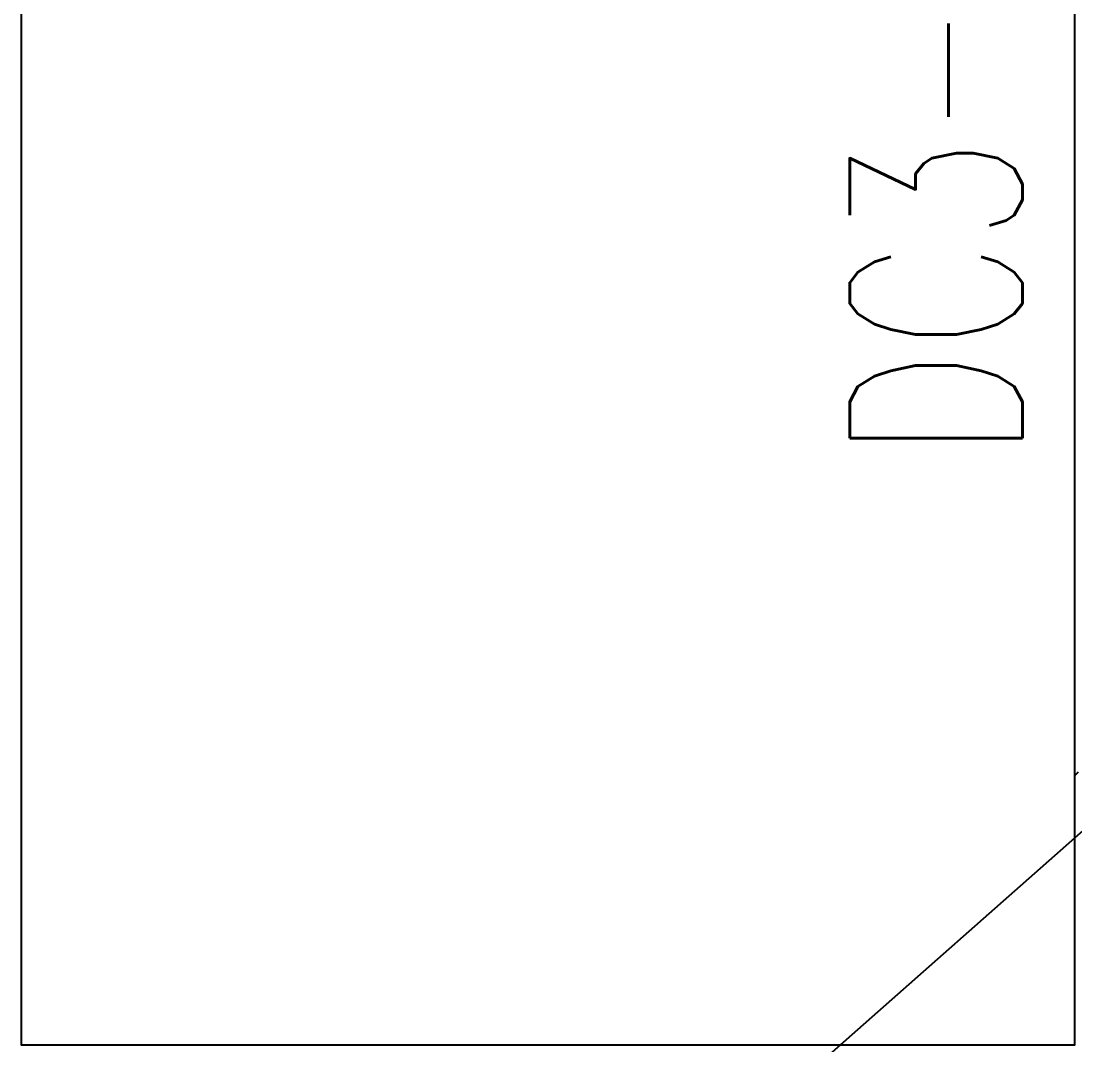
# Model space of a CAD drawing. Extents: x 225000 to 2157367, y 208400 to 840900.
# Drawn here: x 508636 to 509246, y 420202 to 420795 of the extents above; entities that cross this region are included whole.
import ezdxf
from ezdxf.enums import TextEntityAlignment as Align

# ---------------------------------------------------------------- set-up
doc = ezdxf.new("R2010")
doc.units = 0
doc.header["$LTSCALE"] = 10
for name, color, linetype in [('XFM2Q20-DC$0$EQUIP', 22, 'Continuous'), ('XFM2Q20-DC$0$M-EQ-TEXT', 3, 'Continuous'), ('XFM2Q20-DC$0$RACK-DC1-600X1200', 6, 'Continuous')]:
    doc.layers.add(name, color=color, linetype=linetype)
doc.styles.add('XFM2Q20-DC$0$XFL10-HVAC-EQ-L194205$0$M-TXT', font='simplex.shx', dxfattribs={"width": 0.8, "bigfont": 'chineset.shx'})

# ---------------------------------------------------------------- blocks, each defined once
blk = doc.blocks.new('Data Center Layout_L20')
blk.add_line((511825.59, 222602.31), (498925.59, 211202.31))
blk = doc.blocks.new('XFM2Q20-DC$0$RC-96 KW')
at = {"layer": 'XFM2Q20-DC$0$EQUIP'}
h = blk.add_hatch(dxfattribs=at)
h.set_pattern_fill('ANSI31', color=256, scale=10, angle=180, style=0)
h.set_pattern_definition([(225, (543042.673, 161847.996), (22.45064, -22.45064), [])])
edge = h.paths.add_edge_path(flags=0)
edge.add_line((538810.63, 160130.59), (538791.24, 160130.59))
edge.add_arc((538791.24, 160128.59), 2, 450, 540)
edge.add_line((538789.24, 160128.59), (538789.24, 160087.59))
edge.add_arc((538791.24, 160087.59), 2, 180, 270)
edge.add_line((538791.24, 160085.59), (538812.23, 160085.59))
edge.add_arc((538812.23, 160087.59), 2, 270, 360)
edge.add_line((538814.24, 160087.59), (538814.24, 160107.59))
edge.add_line((538814.24, 160107.59), (538812.24, 160107.59))
edge.add_line((538812.24, 160107.59), (538812.24, 160087.59))
edge.add_arc((538812.23, 160087.59), 0.001, 270, 360, ccw=False)
edge.add_line((538812.23, 160087.59), (538791.24, 160087.59))
edge.add_arc((538791.24, 160087.59), 0.001, 180, 270, ccw=False)
edge.add_line((538791.24, 160087.59), (538791.24, 160128.59))
edge.add_arc((538791.24, 160128.59), 0.001, 450, 540, ccw=False)
edge.add_line((538791.24, 160128.59), (538810.63, 160128.59))
edge.add_arc((538810.63, 160130.59), 2, 270, 360)
edge.add_line((538812.64, 160130.59), (538812.64, 160150.59))
edge.add_line((538812.64, 160150.59), (538810.64, 160150.59))
edge.add_line((538810.64, 160150.59), (538810.64, 160130.59))
edge.add_arc((538810.63, 160130.59), 0.001, 270, 360, ccw=False)
blk = doc.blocks.new('XFM2Q20-DC')
at = {"layer": 'XFM2Q20-DC$0$RACK-DC1-600X1200'}
for p, q in [((509245.59, 220202.31), (509245.59, 221402.31)), ((508635.59, 220202.31), (509245.59, 220202.31))]:
    blk.add_line(p, q, dxfattribs=at)
blk.add_lwpolyline([(509245.59, 221402.31), (508635.59, 221402.31), (508635.59, 220202.31), (509245.59, 220202.31)], close=True, dxfattribs=at)
blk.add_blockref('XFM2Q20-DC$0$RC-96 KW', (-29543.65, 60256.72, 0))
at = {"layer": 'XFM2Q20-DC$0$M-EQ-TEXT', "style": 'XFM2Q20-DC$0$XFL10-HVAC-EQ-L194205$0$M-TXT', "width": 0.7}
blk.add_text('DC3-RC-03', height=100, rotation=90, dxfattribs=at).set_placement((509165.22, 220835.32, 0), align=Align.MIDDLE_CENTER)

msp = doc.modelspace()

# ---------------------------------------------------------------- block references
for name in ['Data Center Layout_L20', 'XFM2Q20-DC']:
    msp.add_blockref(name, (0, 200000))

doc.saveas('drawing.dxf')
